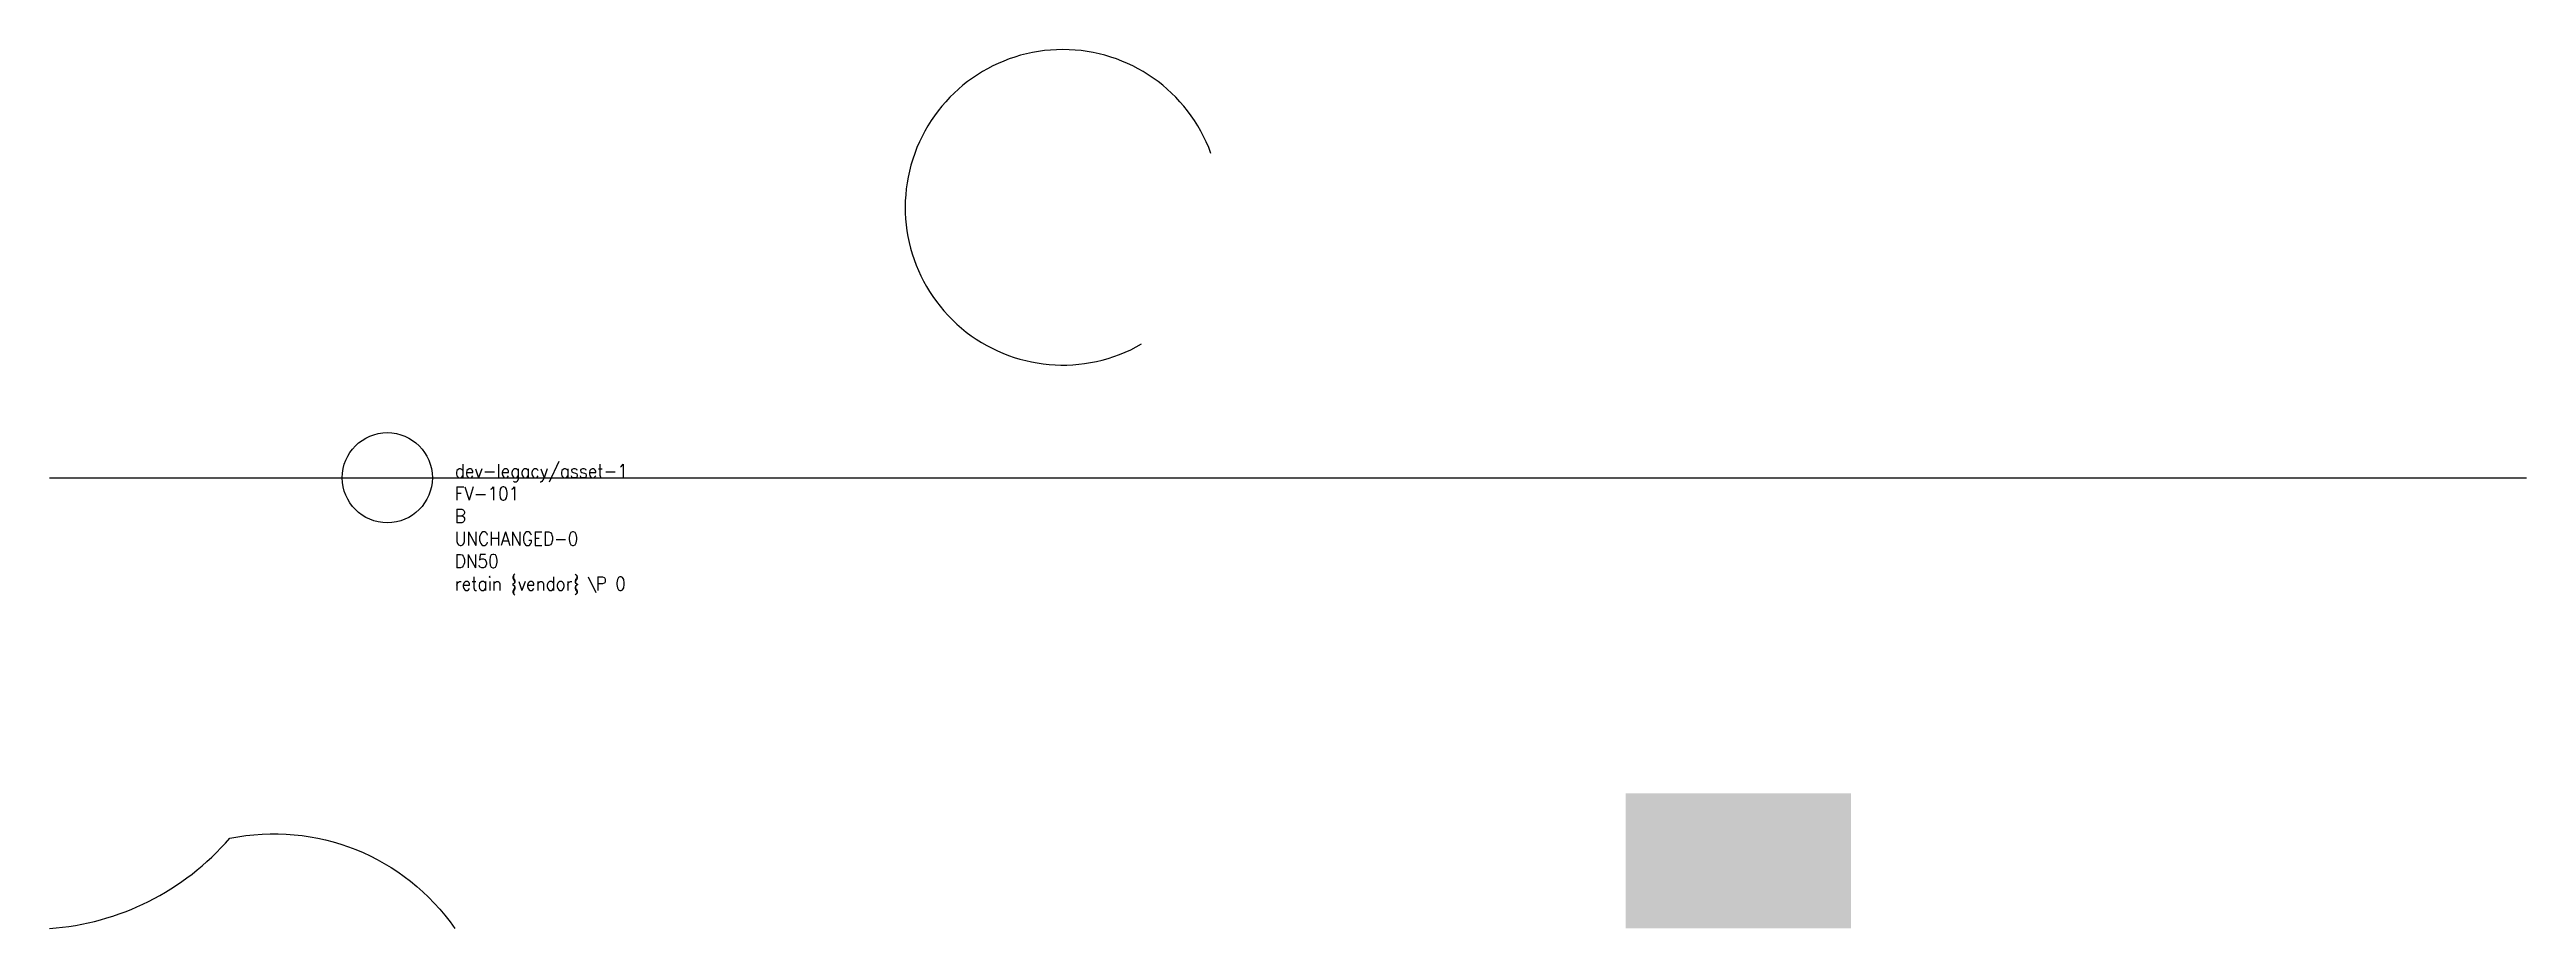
# Model space of a CAD drawing. Header units: metres. Extents: x 0 to 110, y 0 to 39.
import ezdxf

# ---------------------------------------------------------------- set-up
doc = ezdxf.new("R2010")
doc.units = ezdxf.units.M
doc.layers.add('LABEL', color=2, linetype='Continuous')
doc.layers.add('PIPE', color=3, linetype='Continuous')
doc.styles.add('textstyle3', font='Standard')

# ---------------------------------------------------------------- blocks, each defined once
blk = doc.blocks.new('ASSET')
blk.add_line((-3, 0), (3, 0))
blk.add_circle((0, 0), 2)
at = {"layer": 'LABEL', "style": 'textstyle3'}
for tag, p in [('ICT_ID', (3, 0)), ('TAG', (3, -1)), ('MODEL', (3, -2)), ('SERIAL', (3, -3)), ('VENDOR_PRIVATE', (3, -5)), ('SIZE', (3, -4))]:
    blk.add_attdef(tag, p, '', height=0.6, dxfattribs=at)

msp = doc.modelspace()

# ---------------------------------------------------------------- hatches: boundary and pattern name
at = {"transparency": 33554687}
msp.add_hatch(color=5, dxfattribs=at).paths.add_polyline_path([(70, 0), (80, 0), (80, 6), (70, 6)], flags=0)

# ---------------------------------------------------------------- linework, layer by layer
msp.add_lwpolyline([(0, 0, 0.2), (8, 4, -0.3), (18, 0)], format="xyb")
msp.add_arc((45, 32), 7, 20, 300)
at = {"layer": 'PIPE'}
msp.add_line((0, 20), (110, 20), dxfattribs=at)

# ---------------------------------------------------------------- block references
ref = msp.add_blockref('ASSET', (15, 20), dxfattribs=at)
ref.add_attrib('ICT_ID', 'dev-legacy/asset-1', (18, 20), dxfattribs={"layer": 'LABEL', "height": 0.6, "style": 'textstyle3'})
ref.add_attrib('TAG', 'FV-101', (18, 19), dxfattribs={"layer": 'LABEL', "height": 0.6, "style": 'textstyle3'})
ref.add_attrib('MODEL', 'B', (18, 18), dxfattribs={"layer": '0', "height": 0.6, "style": 'textstyle3'})
ref.add_attrib('SERIAL', 'UNCHANGED-0', (18, 17), dxfattribs={"layer": 'LABEL', "height": 0.6, "style": 'textstyle3'})
ref.add_attrib('SIZE', 'DN50', (18, 16), dxfattribs={"layer": 'LABEL', "height": 0.6, "style": 'textstyle3'})
ref.add_attrib('VENDOR_PRIVATE', 'retain {vendor} \\P 0', (18, 15), dxfattribs={"layer": 'LABEL', "height": 0.6, "style": 'textstyle3'})

doc.saveas('drawing.dxf')
